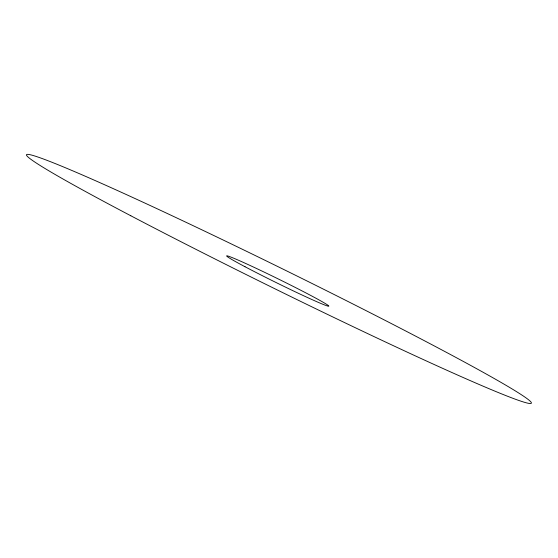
<?xml version="1.0" encoding="UTF-8"?>
<svg xmlns="http://www.w3.org/2000/svg" width="558" height="558" viewBox="0 0 558 558"><rect width="100%" height="100%" fill="white"/><g stroke="black" fill="none" stroke-linecap="round" stroke-linejoin="round"><path stroke-width="0.84" d="M245.025 266.738A56.881 2.086 26.2 0 0 328.062 306.14A56.881 2.086 26.2 0 0 260.251 270.246A56.881 2.086 26.2 0 0 245.025 266.738M130.816 215.765A281.462 10.616 26.2 0 0 530.1 403.518A281.462 10.616 26.2 0 0 175.596 217.39A281.462 10.616 26.2 0 0 130.816 215.765"/></g></svg>
